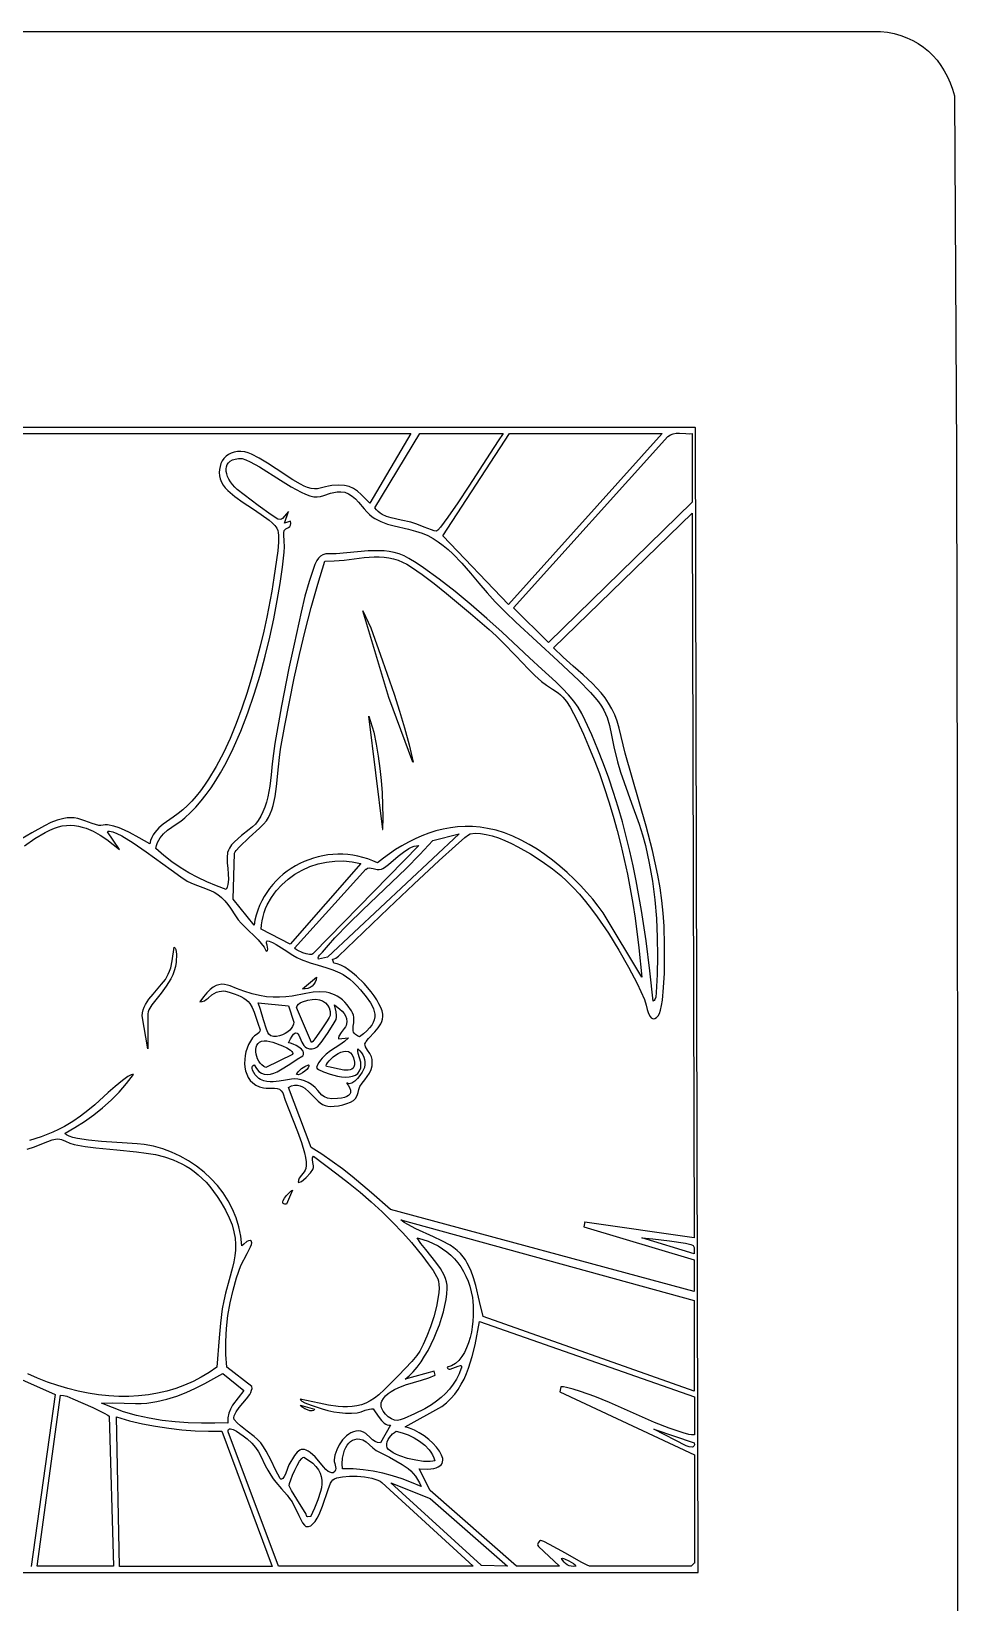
# Model space of a CAD drawing. Header units: millimetres. Extents: x 175 to 239, y 0 to 181.
# Drawn here: x 211.61 to 239.01, y 42.51 to 88.99 of the extents above; entities that cross this region are included whole.
import ezdxf

# ---------------------------------------------------------------- set-up
doc = ezdxf.new("R2010")
doc.units = ezdxf.units.MM
doc.layers.get('0').update_dxf_attribs({"linetype": 'CONTINUOUS'})

msp = doc.modelspace()

# ---------------------------------------------------------------- linework, layer by layer
at = {"color": 1}
msp.add_lwpolyline([(177.898402, 88.992), (236.724402, 88.992), (236.934754, 88.967298), (237.135972, 88.927979), (237.32792, 88.87447), (237.510464, 88.807203), (237.683469, 88.726606), (237.8468, 88.633107), (238.000323, 88.527137), (238.143902, 88.409125), (238.277403, 88.279499), (238.400691, 88.138689), (238.513631, 87.987125), (238.616089, 87.825234), (238.70793, 87.653448), (238.789019, 87.472193), (238.859221, 87.281901), (238.918402, 87.083), (238.971962, 76.490951), (238.999824, 65.897297), (239.00863, 55.3024), (239.005027, 44.706625), (238.987167, 23.513891)], dxfattribs=at)
at = {"color": 5}
for points in [[(183.091243, 43.404884), (231.340243, 43.404884), (231.252243, 77.267884), (231.249243, 77.274884), (231.249243, 77.274884), (191.374243, 77.274884)], [(204.953243, 77.097884), (222.838243, 77.097884), (221.621243, 75.037884), (221.368587, 75.297196), (221.255161, 75.396056), (221.139743, 75.473634), (221.014388, 75.529368), (220.871149, 75.562696), (220.702083, 75.573056), (220.499243, 75.559884), (220.398245, 75.543491), (220.310759, 75.521181), (220.155368, 75.476009), (220.076987, 75.461749), (219.991165, 75.458774), (219.892663, 75.471386), (219.776243, 75.503884), (219.679507, 75.543031), (219.575259, 75.59436), (219.348493, 75.726134), (218.851743, 76.054134), (218.598821, 76.220642), (218.354243, 76.369009), (218.12654, 76.484376), (218.021683, 76.525041), (217.924243, 76.551884), (217.811445, 76.567518), (217.706229, 76.566571), (217.609056, 76.55039), (217.520384, 76.520321), (217.44067, 76.477714), (217.370374, 76.423915), (217.309954, 76.360272), (217.259868, 76.288134), (217.220575, 76.208847), (217.192534, 76.123759), (217.176203, 76.034218), (217.17204, 75.941571), (217.180504, 75.847167), (217.202054, 75.752352), (217.237147, 75.658476), (217.286243, 75.566884), (217.345086, 75.489125), (217.424265, 75.408079), (217.63104, 75.238259), (217.881386, 75.061688), (218.150118, 74.882634), (218.412054, 74.70536), (218.642009, 74.534134), (218.737124, 74.452121), (218.8148, 74.37322), (218.871889, 74.297963), (218.905243, 74.226884), (218.917844, 74.164691), (218.924202, 74.084374), (218.92079, 73.879181), (218.900198, 73.630933), (218.867618, 73.359259), (218.787259, 72.824149), (218.721243, 72.430884), (218.575919, 71.669104), (218.485059, 71.249482), (218.381774, 70.810962), (218.265845, 70.358736), (218.137052, 69.897999), (217.995174, 69.433942), (217.839993, 68.971759), (217.671289, 68.516642), (217.488841, 68.073784), (217.29243, 67.648379), (217.081837, 67.245618), (216.856841, 66.870695), (216.738874, 66.695296), (216.617224, 66.528804), (216.491863, 66.371867), (216.362764, 66.225135), (216.2299, 66.089258), (216.093243, 65.964884), (215.952532, 65.855097), (215.804556, 65.752212), (215.511743, 65.544509), (215.379376, 65.42837), (215.264681, 65.296493), (215.215908, 65.222884), (215.173892, 65.143218), (215.13941, 65.056787), (215.113243, 64.962884), (214.801134, 65.132946), (214.513868, 65.293634), (214.368097, 65.36554), (214.21479, 65.429196), (214.049366, 65.482634), (213.867243, 65.523884), (213.800837, 65.526274), (213.734993, 65.516009), (213.671774, 65.505181), (213.613243, 65.505884), (213.40779, 65.565243), (213.198118, 65.640259), (212.984509, 65.704587), (212.876315, 65.724511), (212.767243, 65.731884), (212.670367, 65.727112), (212.573345, 65.713395), (212.379493, 65.662727), (212.186954, 65.587075), (211.996993, 65.493634), (211.629868, 65.282165), (211.288243, 65.085884)], [(211.407368, 64.901759), (211.717155, 65.113304), (212.018259, 65.292774), (212.160306, 65.365512), (212.293886, 65.424268), (212.416898, 65.467055), (212.527243, 65.491884), (212.651395, 65.505269), (212.772657, 65.507657), (212.891119, 65.499767), (213.006868, 65.482321), (213.119992, 65.456039), (213.230579, 65.421642), (213.444493, 65.331384), (213.649313, 65.217313), (213.845743, 65.085196), (214.034485, 64.940798), (214.216243, 64.789884), (213.860243, 65.318884), (213.887794, 65.331668), (213.923771, 65.335314), (214.018825, 65.317345), (214.141049, 65.269269), (214.286087, 65.195384), (214.627177, 64.98736), (215.007243, 64.727634), (215.744899, 64.190509), (216.032786, 63.981829), (216.220243, 63.858884), (216.331321, 63.803882), (216.446056, 63.756181), (216.680493, 63.671009), (216.911556, 63.580024), (217.022071, 63.525058), (217.127243, 63.459884), (217.23896, 63.369589), (217.335853, 63.269837), (217.421659, 63.163077), (217.500118, 63.051759), (217.649946, 62.825243), (217.728792, 62.714944), (217.815243, 62.609884), (218.011931, 62.412259), (218.221743, 62.218384), (218.322079, 62.118634), (218.414306, 62.014759), (218.494626, 61.905071), (218.559243, 61.787884), (218.58461, 61.793514), (218.600882, 61.805929), (218.611665, 61.846743), (218.584868, 61.961759), (218.56939, 62.018499), (218.567259, 62.063087), (218.574652, 62.078095), (218.589526, 62.086792), (218.647243, 62.080884), (218.745921, 62.041643), (218.85504, 61.983149), (219.094618, 61.830759), (219.346009, 61.668431), (219.469894, 61.597515), (219.589243, 61.540884), (219.855634, 61.442282), (220.097556, 61.367446), (220.320634, 61.302454), (220.530493, 61.233384), (220.732759, 61.146313), (220.832802, 61.091678), (220.933056, 61.027321), (221.034224, 60.951504), (221.137009, 60.862485), (221.242114, 60.758525), (221.350243, 60.637884), (221.512444, 60.438061), (221.640603, 60.254306), (221.689832, 60.167145), (221.72805, 60.082433), (221.754423, 59.999645), (221.768118, 59.918259), (221.768302, 59.837752), (221.75414, 59.757601), (221.724799, 59.677282), (221.679446, 59.596274), (221.617248, 59.514053), (221.53737, 59.430097), (221.43898, 59.343881), (221.321243, 59.254884), (221.254707, 59.283448), (221.204497, 59.315071), (221.16859, 59.349647), (221.144962, 59.387071), (221.131587, 59.427237), (221.126442, 59.47004), (221.132743, 59.563134), (221.147669, 59.665509), (221.155024, 59.776321), (221.150802, 59.834628), (221.138614, 59.894727), (221.116436, 59.956515), (221.082243, 60.019884), (220.951149, 60.198528), (220.882433, 60.274217), (220.811431, 60.341102), (220.738015, 60.399398), (220.662056, 60.449317), (220.583425, 60.491075), (220.501993, 60.524884), (220.417632, 60.550958), (220.330212, 60.569513), (220.145681, 60.584915), (219.947368, 60.572802), (219.734243, 60.534884), (219.326821, 60.455634), (219.137554, 60.431665), (218.951368, 60.419884), (218.763354, 60.421602), (218.568603, 60.438134), (218.362202, 60.47079), (218.139243, 60.520884), (217.893913, 60.59844), (217.683165, 60.683462), (217.497237, 60.756976), (217.410531, 60.783488), (217.326368, 60.800009), (217.24353, 60.804166), (217.160796, 60.793589), (217.076946, 60.765905), (216.990759, 60.718743), (216.901015, 60.649732), (216.806495, 60.556499), (216.705978, 60.436674), (216.598243, 60.287884), (216.667614, 60.292243), (216.729649, 60.314884), (216.786856, 60.351024), (216.841743, 60.395884), (216.954587, 60.492634), (217.01756, 60.534962), (217.088243, 60.566884), (217.171165, 60.591198), (217.240493, 60.604274), (217.300446, 60.607436), (217.355243, 60.602009), (217.466243, 60.570681), (217.607243, 60.520884), (217.71746, 60.481392), (217.812476, 60.43928), (217.893778, 60.394341), (217.962853, 60.346368), (218.021187, 60.295155), (218.070269, 60.240495), (218.146618, 60.120009), (218.203796, 59.983257), (218.253696, 59.828587), (218.308214, 59.654347), (218.379243, 59.458884), (218.371413, 59.417196), (218.35204, 59.383009), (218.289868, 59.328884), (218.215134, 59.280009), (218.150243, 59.219884), (218.090471, 59.126797), (218.038673, 59.02602), (217.995441, 58.919214), (217.961368, 58.80804), (217.937045, 58.694159), (217.923063, 58.579231), (217.920016, 58.464919), (217.928493, 58.352884), (217.949088, 58.244786), (217.982392, 58.142286), (218.028996, 58.047046), (218.089493, 57.960727), (218.164475, 57.884991), (218.254532, 57.821497), (218.360258, 57.771908), (218.482243, 57.737884), (218.562423, 57.728407), (218.645181, 57.727696), (218.807743, 57.729884), (218.882204, 57.721438), (218.948556, 57.699071), (219.004126, 57.65711), (219.046243, 57.589884), (219.11989, 57.373628), (219.227228, 57.098462), (219.482368, 56.453009), (219.599866, 56.123526), (219.690446, 55.816743), (219.720907, 55.678239), (219.738956, 55.553061), (219.742699, 55.443759), (219.730243, 55.352884), (219.710362, 55.302065), (219.679759, 55.254399), (219.603118, 55.162759), (219.53379, 55.066431), (219.512327, 55.012905), (219.505243, 54.953884), (219.521334, 54.945735), (219.5428, 54.946815), (219.598509, 54.972337), (219.665679, 55.021788), (219.737618, 55.086509), (219.86904, 55.227118), (219.939243, 55.324884), (219.954733, 55.380985), (219.95704, 55.433571), (219.940618, 55.531384), (219.927009, 55.624696), (219.932831, 55.671657), (219.953243, 55.719884), (220.652696, 55.197931), (220.996944, 54.928604), (221.335368, 54.652259), (221.666339, 54.367804), (221.988228, 54.074149), (222.299405, 53.770206), (222.598243, 53.454884), (222.854212, 53.162696), (223.190993, 52.752384), (223.354239, 52.53797), (223.495149, 52.336071), (223.599544, 52.160704), (223.633617, 52.08735), (223.653243, 52.025884), (223.667358, 51.925654), (223.670585, 51.812606), (223.663871, 51.688643), (223.648165, 51.555665), (223.593565, 51.27027), (223.514368, 50.971634), (223.418155, 50.674966), (223.312509, 50.395477), (223.205011, 50.14838), (223.103243, 49.948884), (223.015729, 49.823743), (222.870571, 49.650321), (222.477118, 49.227634), (222.062478, 48.818821), (221.890835, 48.662743), (221.766243, 48.561884), (221.637979, 48.480919), (221.507237, 48.417085), (221.374284, 48.368975), (221.239384, 48.335181), (221.102802, 48.314295), (220.964804, 48.304909), (220.825654, 48.305616), (220.685618, 48.315009), (220.403948, 48.354218), (220.121915, 48.411274), (219.565243, 48.533884), (219.583431, 48.500481), (219.614743, 48.471227), (219.703243, 48.423384), (219.889243, 48.357884), (220.217649, 48.245727), (220.38681, 48.199505), (220.558243, 48.161884), (220.731177, 48.134388), (220.904837, 48.11854), (221.07845, 48.115864), (221.251243, 48.127884), (221.366493, 48.157696), (221.489993, 48.203634), (221.612368, 48.240946), (221.670204, 48.248634), (221.724243, 48.244884), (221.783134, 48.161071), (221.897618, 47.986884), (221.971167, 47.897188), (222.053165, 47.822446), (222.096765, 47.794594), (222.141796, 47.775173), (222.188031, 47.765748), (222.235243, 47.767884), (221.939243, 47.238884), (221.854153, 47.249157), (221.777337, 47.282821), (221.706474, 47.332892), (221.639243, 47.392384), (221.506399, 47.511696), (221.436146, 47.557548), (221.360243, 47.584884), (221.284168, 47.592148), (221.209608, 47.585526), (221.137003, 47.566275), (221.06679, 47.535649), (220.999407, 47.494904), (220.935292, 47.445296), (220.818618, 47.324509), (220.720272, 47.183331), (220.643759, 47.031806), (220.592581, 46.879976), (220.570243, 46.737884), (220.573388, 46.684393), (220.584712, 46.632087), (220.611743, 46.532009), (220.617372, 46.484729), (220.611024, 46.439618), (220.587661, 46.396921), (220.542243, 46.356884), (220.504573, 46.352802), (220.467005, 46.358218), (220.392587, 46.393243), (220.31981, 46.45337), (220.249493, 46.530009), (220.119524, 46.698462), (220.009243, 46.829884), (219.863271, 46.953823), (219.799892, 46.995459), (219.742024, 47.024337), (219.688997, 47.041057), (219.640138, 47.046218), (219.594777, 47.040419), (219.552243, 47.024259), (219.511866, 46.998337), (219.472974, 46.963253), (219.396962, 46.867993), (219.233243, 46.593884), (219.189868, 46.480274), (219.129993, 46.317259), (219.094454, 46.24362), (219.055493, 46.189306), (219.034803, 46.172695), (219.013345, 46.164874), (218.991148, 46.167164), (218.968243, 46.180884), (218.833884, 46.444024), (218.702618, 46.721509), (218.561415, 46.992431), (218.483015, 47.118897), (218.397243, 47.235884), (218.305794, 47.337278), (218.207712, 47.427165), (218.000743, 47.587134), (217.794524, 47.745227), (217.69738, 47.83277), (217.607243, 47.930884), (217.602835, 47.982846), (217.613321, 48.037956), (217.636581, 48.095799), (217.670493, 48.155962), (217.76179, 48.281585), (217.870243, 48.411509), (217.978884, 48.542417), (218.070743, 48.670993), (218.105077, 48.73337), (218.128853, 48.793921), (218.139948, 48.85223), (218.136243, 48.907884), (217.391243, 49.478884), (217.363224, 49.855243), (217.360212, 50.236384), (217.381153, 50.619774), (217.424993, 51.002884), (217.490677, 51.383181), (217.577149, 51.758134), (217.683356, 52.125212), (217.808243, 52.481884), (217.994243, 52.841384), (218.093712, 53.038196), (218.123653, 53.112157), (218.132243, 53.158884), (218.113372, 53.212934), (218.098471, 53.225659), (218.080649, 53.230352), (218.038411, 53.220161), (217.990993, 53.191384), (217.897962, 53.114165), (217.836243, 53.070884), (217.809149, 53.35437), (217.754065, 53.629993), (217.672606, 53.896686), (217.566384, 54.153384), (217.437011, 54.399018), (217.286101, 54.632524), (217.115265, 54.852835), (216.926118, 55.058884), (216.720272, 55.249604), (216.499339, 55.423931), (216.264932, 55.580796), (216.018665, 55.719134), (215.76215, 55.837878), (215.496999, 55.935962), (215.224826, 56.012319), (214.947243, 56.065884), (214.745431, 56.085356), (214.443118, 56.104102), (213.686243, 56.153384), (213.306306, 56.190903), (212.975118, 56.241665), (212.839466, 56.273103), (212.729993, 56.309161), (212.651364, 56.350276), (212.625074, 56.372866), (212.608243, 56.396884), (212.897331, 56.56528), (213.180946, 56.747306), (213.456616, 56.943089), (213.721868, 57.152759), (213.974229, 57.376444), (214.211228, 57.614274), (214.43039, 57.866378), (214.629243, 58.132884), (214.603427, 58.139102), (214.565399, 58.129009), (214.468743, 58.076384), (214.305243, 57.956884), (214.09095, 57.779046), (213.886524, 57.599368), (213.487493, 57.242509), (213.282997, 57.069335), (213.068587, 56.902337), (212.839317, 56.743518), (212.590243, 56.594884), (212.420062, 56.506065), (212.249265, 56.426774), (211.90579, 56.292509), (211.559761, 56.183556)], [(211.489243, 55.927884), (211.702603, 56.001446), (211.969868, 56.106884), (212.224571, 56.199571), (212.32644, 56.227188), (212.400243, 56.234884), (212.451499, 56.226884), (212.507103, 56.209884), (212.627368, 56.159384), (212.753071, 56.104384), (212.876243, 56.065884), (213.202114, 56.00646), (213.520837, 55.962683), (214.136743, 55.903274), (214.723774, 55.850077), (215.006403, 55.814063), (215.281743, 55.765509), (215.549771, 55.699716), (215.810462, 55.611987), (216.063794, 55.497625), (216.187693, 55.428988), (216.309743, 55.351931), (216.429942, 55.265866), (216.548286, 55.170207), (216.664773, 55.064366), (216.779399, 54.947757), (216.892163, 54.819791), (217.00306, 54.679882), (217.112087, 54.527442), (217.219243, 54.361884), (217.358077, 54.11981), (217.466896, 53.894872), (217.54824, 53.684682), (217.604649, 53.486852), (217.638665, 53.298996), (217.652825, 53.118724), (217.649671, 52.943649), (217.631743, 52.771384), (217.601581, 52.59954), (217.561724, 52.425731), (217.463087, 52.062665), (217.356153, 51.663083), (217.305925, 51.443629), (217.261243, 51.207884), (217.203774, 50.777274), (217.165993, 50.344509), (217.102243, 49.478884), (216.875937, 49.323313), (216.63954, 49.182321), (216.394214, 49.056235), (216.141118, 48.945384), (215.881413, 48.850095), (215.616259, 48.770696), (215.346815, 48.707517), (215.074243, 48.660884), (214.786584, 48.628946), (214.494358, 48.613498), (214.198414, 48.614148), (213.899601, 48.630503), (213.598764, 48.662172), (213.296754, 48.708764), (212.994418, 48.769887), (212.692603, 48.845149), (212.392157, 48.934159), (212.093929, 49.036525), (211.798767, 49.151854), (211.507519, 49.279757)], [(211.052243, 49.235884), (212.315243, 48.674884), (211.609243, 43.583884)]]:
    msp.add_lwpolyline(points, dxfattribs=at)
for points in [[(223.106243, 77.097884), (225.572243, 77.097884), (225.42239, 76.884054), (225.181353, 76.515618), (224.551868, 75.540259), (224.226491, 75.045999), (223.936071, 74.622462), (223.712144, 74.325979), (223.634969, 74.242987), (223.606804, 74.220884), (223.586243, 74.212884), (223.528181, 74.221069), (223.445743, 74.245556), (223.236243, 74.325009), (223.014743, 74.414399), (222.838243, 74.476884), (222.549259, 74.53829), (222.254368, 74.598384), (222.114815, 74.642177), (221.985915, 74.702727), (221.926723, 74.741067), (221.87171, 74.785731), (221.821382, 74.837433), (221.776243, 74.896884), (223.106243, 77.097884)], [(230.268243, 77.097884), (225.721243, 72.035884), (223.787243, 74.071884), (225.752243, 77.101884), (230.268243, 77.101884), (230.268243, 77.097884)], [(231.157243, 77.097884), (231.157243, 75.065884), (226.909243, 70.917884), (225.872243, 71.936884), (230.441243, 77.013884), (230.517003, 77.062856), (230.600509, 77.091415), (230.689851, 77.10427), (230.783118, 77.106134), (230.97379, 77.095727), (231.067374, 77.09288), (231.157243, 77.097884)], [(216.153243, 65.731884), (216.318402, 65.883552), (216.478465, 66.049099), (216.633469, 66.227743), (216.783452, 66.418702), (216.928451, 66.621194), (217.068503, 66.834439), (217.203645, 67.057653), (217.333915, 67.290056), (217.459349, 67.530865), (217.579985, 67.779299), (217.807011, 68.295917), (218.015289, 68.833654), (218.205118, 69.386259), (218.376795, 69.947476), (218.530616, 70.511054), (218.66688, 71.070737), (218.785884, 71.620274), (218.887925, 72.153411), (218.9733, 72.663893), (219.042307, 73.145469), (219.095243, 73.591884), (219.099181, 73.749462), (219.089243, 73.922509), (219.082306, 74.088993), (219.085235, 74.16289), (219.095243, 74.226884), (219.111181, 74.251825), (219.141368, 74.273227), (219.219743, 74.317884), (219.255556, 74.347372), (219.280868, 74.38579), (219.289493, 74.436255), (219.275243, 74.501884), (219.099243, 74.441884), (219.215243, 74.794884), (219.039243, 74.586884), (219.006993, 74.565024), (218.973243, 74.556009), (218.901243, 74.564884), (218.701665, 74.696602), (218.321618, 74.972884), (217.702243, 75.443884), (217.627067, 75.514892), (217.560536, 75.589517), (217.50321, 75.66659), (217.455649, 75.744946), (217.418413, 75.82342), (217.39206, 75.900845), (217.37715, 75.976055), (217.374243, 76.047884), (217.383899, 76.115166), (217.406677, 76.176735), (217.443136, 76.231426), (217.493837, 76.278071), (217.559338, 76.315506), (217.6402, 76.342563), (217.736982, 76.358078), (217.850243, 76.360884), (217.959262, 76.320967), (218.08138, 76.263831), (218.357024, 76.109087), (218.978743, 75.716009), (219.293271, 75.522417), (219.589212, 75.360618), (219.725284, 75.298632), (219.850794, 75.252983), (219.963771, 75.226468), (220.062243, 75.221884), (220.163796, 75.237122), (220.26304, 75.26354), (220.459618, 75.328634), (220.55946, 75.356669), (220.662009, 75.374602), (220.768519, 75.377114), (220.880243, 75.358884), (220.997423, 75.313954), (221.103493, 75.246759), (221.200376, 75.163063), (221.289993, 75.068634), (221.455118, 74.870634), (221.53447, 74.778595), (221.614243, 74.698884), (221.691813, 74.636171), (221.774536, 74.580997), (221.953274, 74.49004), (222.146122, 74.419567), (222.348743, 74.363134), (222.765962, 74.266602), (222.971888, 74.213614), (223.170243, 74.148884), (223.335018, 74.077723), (223.493657, 73.992331), (223.646637, 73.894157), (223.794431, 73.784649), (223.937514, 73.665257), (224.07636, 73.537429), (224.343243, 73.262259), (224.598876, 72.970729), (224.847056, 72.674431), (225.091579, 72.384952), (225.336243, 72.113884), (225.63404, 71.811405), (225.938868, 71.516743), (226.561743, 70.942009), (227.189118, 70.371962), (227.805243, 69.788884), (228.146552, 69.438593), (228.276921, 69.291161), (228.384337, 69.157618), (228.471725, 69.034522), (228.542013, 68.918433), (228.598126, 68.805908), (228.642993, 68.693509), (228.710692, 68.455319), (228.768524, 68.176337), (228.839903, 67.829034), (228.948243, 67.385884), (229.039358, 67.079378), (229.142603, 66.773024), (229.368368, 66.158759), (229.591321, 65.539056), (229.69105, 65.225905), (229.777243, 64.909884), (229.891437, 64.389397), (229.982603, 63.852681), (230.05162, 63.304597), (230.099368, 62.750009), (230.126726, 62.19378), (230.134571, 61.640774), (230.123784, 61.095854), (230.095243, 60.563884), (230.083743, 60.419884), (230.058399, 60.357446), (230.035333, 60.32911), (230.003243, 60.302884), (229.908741, 61.200569), (229.797165, 62.094493), (229.664284, 62.983706), (229.505868, 63.867259), (229.415762, 64.306616), (229.317687, 64.744202), (229.211112, 65.179899), (229.095509, 65.613587), (228.970349, 66.045148), (228.835104, 66.474464), (228.689245, 66.901415), (228.532243, 67.325884), (228.371071, 67.745399), (228.193118, 68.181509), (227.997728, 68.608806), (227.893288, 68.81121), (227.784243, 69.001884), (227.661099, 69.178936), (227.503899, 69.366056), (227.321622, 69.559058), (227.123243, 69.753759), (226.714087, 70.131524), (226.348243, 70.465884), (225.539228, 71.216337), (225.089667, 71.620538), (224.622868, 72.026509), (224.148429, 72.421089), (223.675946, 72.791118), (223.215019, 73.123436), (222.991887, 73.271341), (222.775243, 73.404884), (222.636239, 73.477601), (222.493271, 73.534091), (222.346781, 73.575985), (222.197212, 73.604915), (222.045006, 73.622513), (221.890606, 73.630411), (221.576993, 73.623634), (220.942899, 73.565477), (220.629497, 73.540208), (220.323243, 73.534884), (220.237259, 73.510571), (220.167118, 73.469384), (220.10879, 73.411696), (220.058243, 73.337884), (220.001825, 73.223057), (219.94388, 73.078472), (219.825274, 72.715899), (219.706153, 72.281913), (219.590243, 71.808259), (219.382962, 70.868931), (219.233243, 70.151884), (219.009743, 69.038509), (218.810243, 67.922884), (218.770325, 67.635272), (218.738024, 67.322806), (218.705021, 66.996534), (218.662993, 66.667509), (218.603622, 66.34678), (218.564833, 66.192981), (218.518587, 66.045399), (218.463845, 65.905418), (218.399567, 65.774417), (218.324713, 65.653778), (218.238243, 65.544884), (218.156022, 65.464667), (218.056353, 65.380524), (217.831618, 65.203509), (217.617946, 65.019931), (217.532104, 64.927585), (217.469243, 64.835884), (217.43937, 64.769226), (217.418978, 64.699276), (217.401243, 64.551149), (217.405259, 64.394796), (217.420243, 64.233509), (217.435415, 64.070581), (217.439993, 63.909306), (217.423196, 63.752976), (217.403413, 63.677694), (217.374243, 63.604884), (217.086198, 63.715542), (216.806884, 63.834837), (216.53603, 63.964374), (216.273368, 64.105759), (216.018628, 64.260597), (215.77154, 64.430493), (215.531835, 64.617054), (215.299243, 64.821884), (215.317712, 64.91272), (215.344478, 64.995263), (215.378767, 65.070311), (215.419806, 65.138665), (215.51904, 65.258489), (215.635993, 65.361134), (215.898306, 65.540477), (216.03129, 65.629974), (216.157243, 65.727884), (216.153243, 65.731884)], [(227.982243, 53.775884), (227.950243, 53.627884), (231.220243, 52.657884), (231.220243, 51.715884), (222.232243, 54.142884), (221.671665, 54.633587), (221.103118, 55.114259), (220.811726, 55.345237), (220.513384, 55.566993), (220.20644, 55.777288), (219.889243, 55.973884), (219.215243, 57.751884), (219.310317, 57.798033), (219.398806, 57.820563), (219.481481, 57.822223), (219.559118, 57.805759), (219.632489, 57.77392), (219.702368, 57.729454), (219.834743, 57.613634), (220.091618, 57.351384), (220.158708, 57.295475), (220.228493, 57.248923), (220.301747, 57.214476), (220.379243, 57.194884), (220.465964, 57.190046), (220.574259, 57.196681), (220.695702, 57.213886), (220.821868, 57.240759), (220.944331, 57.276397), (221.054665, 57.319899), (221.144444, 57.370362), (221.205243, 57.426884), (221.250759, 57.514056), (221.276118, 57.606009), (221.29679, 57.695899), (221.328243, 57.776884), (221.397573, 57.883229), (221.471696, 57.982837), (221.609618, 58.177259), (221.661065, 58.279784), (221.692603, 58.390993), (221.698054, 58.514741), (221.689067, 58.582522), (221.671243, 58.654884), (221.623821, 58.753149), (221.555868, 58.859009), (221.497853, 58.959056), (221.482093, 59.00271), (221.480243, 59.039884), (221.4925, 59.075487), (221.515067, 59.113677), (221.584649, 59.197852), (221.776243, 59.397634), (221.872333, 59.51338), (221.951337, 59.63979), (221.980381, 59.707016), (222.000294, 59.776934), (222.009455, 59.849554), (222.006243, 59.924884), (221.985807, 60.01613), (221.948128, 60.117809), (221.894901, 60.227768), (221.827821, 60.343852), (221.748583, 60.46391), (221.658882, 60.585786), (221.454868, 60.826384), (221.229339, 61.048419), (221.112743, 61.147092), (220.995853, 61.234665), (220.880363, 61.308984), (220.767968, 61.367895), (220.660363, 61.409247), (220.559243, 61.430884), (220.521243, 61.547884), (220.571446, 61.557649), (220.617618, 61.575759), (220.701243, 61.632884), (222.180618, 63.053009), (222.922134, 63.763212), (223.671243, 64.464884), (224.154618, 64.903134), (224.437228, 65.146352), (224.538929, 65.225833), (224.595243, 65.258884), (224.740718, 65.27415), (224.899306, 65.267013), (225.068815, 65.239631), (225.247056, 65.194165), (225.431835, 65.132773), (225.620962, 65.057614), (225.812245, 64.970848), (226.003493, 64.874634), (226.377118, 64.662497), (226.724306, 64.438477), (227.027524, 64.219849), (227.269243, 64.023884), (227.45522, 63.853063), (227.639653, 63.666815), (227.821983, 63.466778), (228.001649, 63.254587), (228.178093, 63.031878), (228.350755, 62.800288), (228.682493, 62.317009), (228.992388, 61.817839), (229.275962, 61.315868), (229.528739, 60.824186), (229.746243, 60.355884), (229.793774, 60.182337), (229.826224, 60.062663), (229.866993, 59.945509), (229.917981, 59.849214), (229.947901, 59.81462), (229.981087, 59.792118), (230.017777, 59.784001), (230.058208, 59.792561), (230.102618, 59.820091), (230.151243, 59.868884), (230.191409, 59.939031), (230.225915, 60.043296), (230.255147, 60.177101), (230.279493, 60.335868), (230.315071, 60.709979), (230.335743, 61.129009), (230.344603, 61.556335), (230.344743, 61.955337), (230.331243, 62.521884), (230.304385, 62.905463), (230.263048, 63.284077), (230.208715, 63.658294), (230.142868, 64.028681), (230.06699, 64.395803), (229.982563, 64.760229), (229.793993, 65.483259), (229.379493, 66.921899), (229.177282, 67.646581), (228.994243, 68.380884), (228.938323, 68.584547), (228.86779, 68.774239), (228.783921, 68.951386), (228.687993, 69.117415), (228.581284, 69.273752), (228.465071, 69.421825), (228.340632, 69.56306), (228.209243, 69.698884), (227.930728, 69.960005), (227.639743, 70.216602), (227.346509, 70.480091), (227.061243, 70.761884), (231.160243, 74.737884), (231.220243, 53.299884), (227.982243, 53.772884), (227.982243, 53.775884)], [(218.203243, 62.549884), (217.582243, 63.318884), (217.624243, 64.687884), (217.641281, 64.723361), (217.672425, 64.767188), (217.769696, 64.875509), (218.052868, 65.144134), (218.356478, 65.423634), (218.479296, 65.545548), (218.563243, 65.643884), (218.62376, 65.739431), (218.676411, 65.846608), (218.721908, 65.963966), (218.760962, 66.090056), (218.822591, 66.362636), (218.866993, 66.652759), (218.926899, 67.239274), (218.953794, 67.512487), (218.986243, 67.756884), (219.110321, 68.46047), (219.244431, 69.163071), (219.389134, 69.864079), (219.544993, 70.562884), (219.712571, 71.258876), (219.892431, 71.951446), (220.085134, 72.639985), (220.291243, 73.323884), (220.572599, 73.327806), (220.863587, 73.355071), (221.458993, 73.428634), (221.755677, 73.449431), (221.902072, 73.450255), (222.046524, 73.442571), (222.188551, 73.424786), (222.327669, 73.395306), (222.463394, 73.352536), (222.595243, 73.294884), (222.717839, 73.227962), (222.856429, 73.142386), (223.172165, 72.924649), (223.523597, 72.660436), (223.891868, 72.368509), (224.603509, 71.776556), (225.156243, 71.298884), (225.363144, 71.111069), (225.561571, 70.917431), (225.941868, 70.522009), (226.314853, 70.131274), (226.50414, 69.943495), (226.698243, 69.763884), (226.849915, 69.650071), (227.023618, 69.538134), (227.193384, 69.423571), (227.268675, 69.363899), (227.333243, 69.301884), (227.438132, 69.170503), (227.544978, 69.004962), (227.651425, 68.815163), (227.755118, 68.611009), (227.944821, 68.199243), (228.095243, 67.848884), (228.259664, 67.445644), (228.414423, 67.036888), (228.559701, 66.623122), (228.695681, 66.204852), (228.822543, 65.782587), (228.94047, 65.356833), (229.049643, 64.928096), (229.150243, 64.496884), (229.242453, 64.063703), (229.326454, 63.629059), (229.402428, 63.193461), (229.470556, 62.757415), (229.584001, 61.886005), (229.668243, 61.018884), (228.529243, 62.919884), (228.37873, 63.120192), (228.216091, 63.321835), (228.042114, 63.523264), (227.857587, 63.722931), (227.663298, 63.919287), (227.460036, 64.110784), (227.248588, 64.295874), (227.029743, 64.473009), (226.804289, 64.640639), (226.573013, 64.797218), (226.336704, 64.941195), (226.096149, 65.071024), (225.852138, 65.185156), (225.605458, 65.282042), (225.356897, 65.360134), (225.107243, 65.417884), (224.883998, 65.451933), (224.661858, 65.46978), (224.441157, 65.472097), (224.222228, 65.459556), (224.005401, 65.432829), (223.791011, 65.392589), (223.579389, 65.339508), (223.370868, 65.274259), (223.165781, 65.197513), (222.96446, 65.109944), (222.767238, 65.012224), (222.574446, 64.905024), (222.386419, 64.789018), (222.203487, 64.664878), (222.025985, 64.533276), (221.854243, 64.394884), (221.710982, 64.4595), (221.565883, 64.514525), (221.419317, 64.560129), (221.271655, 64.596481), (221.12327, 64.623754), (220.974531, 64.642116), (220.825809, 64.651738), (220.677478, 64.65279), (220.529906, 64.645443), (220.383466, 64.629867), (220.238528, 64.606232), (220.095464, 64.574708), (219.954645, 64.535466), (219.816442, 64.488676), (219.681226, 64.434509), (219.549368, 64.373134), (219.42124, 64.304722), (219.297213, 64.229443), (219.177657, 64.147467), (219.062944, 64.058966), (218.953446, 63.964108), (218.849532, 63.863065), (218.751576, 63.756006), (218.659946, 63.643102), (218.575016, 63.524524), (218.497155, 63.400441), (218.426735, 63.271024), (218.364128, 63.136442), (218.309704, 62.996867), (218.263834, 62.852469), (218.22689, 62.703418), (218.199243, 62.549884), (218.203243, 62.549884)], [(222.898243, 67.378884), (222.186243, 69.290884), (221.417243, 71.852884), (221.657243, 71.351884), (221.999853, 70.368665), (222.341618, 69.383384), (222.50278, 68.887567), (222.652446, 68.388352), (222.786854, 67.884778), (222.902243, 67.375884), (222.898243, 67.378884)], [(222.006243, 65.378884), (221.590243, 68.733884), (221.738243, 68.264884), (221.809306, 67.909056), (221.869493, 67.551259), (221.918806, 67.191774), (221.957243, 66.830884), (221.984806, 66.468868), (222.001493, 66.106009), (222.007306, 65.742587), (222.002243, 65.378884), (222.006243, 65.378884)], [(220.224243, 61.755884), (220.40382, 61.966034), (220.592251, 62.174745), (220.990868, 62.588649), (221.410485, 62.999202), (221.841493, 63.408009), (222.699243, 64.226806), (223.106767, 64.640007), (223.487243, 65.057884), (224.264243, 65.258884), (220.376243, 61.603884), (220.104243, 61.547884), (220.100212, 61.585362), (220.104993, 61.616899), (220.134243, 61.667259), (220.224243, 61.752884), (220.224243, 61.755884)], [(221.501243, 64.203884), (221.553669, 64.235597), (221.607524, 64.246837), (221.662927, 64.243382), (221.719993, 64.231009), (221.839587, 64.202618), (221.902349, 64.198155), (221.967243, 64.207884), (222.010702, 64.225929), (222.061083, 64.256292), (222.179649, 64.346337), (222.467243, 64.590259), (222.624411, 64.713597), (222.782587, 64.817493), (222.8602, 64.857379), (222.935841, 64.886679), (223.008769, 64.903483), (223.078243, 64.905884), (219.960243, 61.723884), (219.93989, 61.702585), (219.911562, 61.689481), (219.836103, 61.684352), (219.74412, 61.701489), (219.645868, 61.733884), (219.471571, 61.816415), (219.416034, 61.852536), (219.395243, 61.875884), (221.501243, 64.207884), (221.501243, 64.203884)], [(221.353243, 64.376884), (219.272243, 61.988884), (218.407243, 62.432884), (218.418498, 62.561161), (218.437998, 62.686582), (218.46544, 62.808996), (218.500519, 62.928253), (218.542931, 63.044203), (218.592374, 63.156696), (218.711134, 63.370712), (218.854368, 63.569101), (219.019647, 63.750663), (219.204541, 63.914199), (219.406618, 64.058509), (219.623449, 64.182393), (219.852604, 64.284651), (220.091653, 64.364085), (220.338165, 64.419493), (220.58971, 64.449677), (220.843858, 64.453436), (221.098179, 64.429572), (221.350243, 64.376884), (221.353243, 64.376884)], [(215.056243, 58.898884), (214.890243, 59.871884), (214.899177, 59.960942), (214.919808, 60.046835), (214.950754, 60.129889), (214.990634, 60.210431), (215.091671, 60.365284), (215.211868, 60.514009), (215.46554, 60.803524), (215.576913, 60.949542), (215.663243, 61.099884), (215.702374, 61.196241), (215.733665, 61.294556), (215.778118, 61.495509), (215.832243, 61.903884), (215.864394, 61.877218), (215.885634, 61.830431), (215.897897, 61.769464), (215.903118, 61.700259), (215.892243, 61.459884), (215.873626, 61.331366), (215.840243, 61.20654), (215.794298, 61.085558), (215.737993, 60.968571), (215.603118, 60.747196), (215.453243, 60.543634), (215.178993, 60.194821), (215.089868, 60.052009), (215.065017, 59.989034), (215.056243, 59.931884), (215.056243, 58.901884), (215.056243, 58.898884)], [(220.048243, 61.018884), (220.0373, 60.938952), (220.010946, 60.867118), (219.971022, 60.804448), (219.919368, 60.752009), (219.857823, 60.710866), (219.788228, 60.682087), (219.712421, 60.666737), (219.632243, 60.665884), (220.048243, 61.018884)], [(219.639243, 58.689884), (219.659113, 58.723222), (219.666716, 58.756671), (219.663356, 58.789941), (219.650337, 58.822743), (219.600536, 58.885792), (219.527743, 58.943509), (219.442388, 58.993585), (219.354899, 59.033712), (219.275708, 59.061581), (219.215243, 59.074884), (219.273458, 59.188952), (219.324196, 59.272536), (219.368349, 59.328646), (219.406806, 59.36029), (219.440458, 59.370477), (219.470196, 59.362216), (219.496911, 59.338515), (219.521493, 59.302384), (219.616306, 59.093727), (219.674071, 58.993044), (219.708661, 58.954144), (219.748243, 58.926884), (219.836118, 58.895899), (219.917993, 58.891259), (219.997993, 58.910431), (220.080243, 58.950884), (220.18679, 59.083571), (220.367868, 59.345634), (220.541634, 59.614071), (220.626243, 59.765884), (220.638214, 59.828528), (220.641009, 59.884915), (220.627368, 59.986134), (220.581243, 60.192884), (220.739728, 60.071806), (220.80837, 60.010089), (220.865868, 59.944259), (220.909163, 59.871819), (220.935196, 59.790274), (220.940909, 59.697128), (220.923243, 59.589884), (220.903327, 59.546366), (220.868728, 59.494493), (220.780368, 59.378759), (220.707946, 59.268837), (220.693269, 59.224229), (220.701243, 59.190884), (220.997243, 59.219884), (220.874687, 59.114233), (220.739603, 59.018556), (220.459368, 58.834759), (220.327976, 58.73546), (220.211571, 58.623774), (220.161139, 58.56154), (220.117034, 58.494112), (220.080115, 58.420793), (220.051243, 58.340884), (220.068821, 58.317098), (220.110019, 58.28686), (220.250321, 58.215259), (220.446241, 58.142532), (220.671868, 58.085134), (220.787725, 58.067324), (220.901292, 58.059517), (221.009331, 58.063767), (221.108603, 58.082134), (221.195868, 58.116672), (221.26789, 58.169438), (221.321427, 58.24249), (221.353243, 58.337884), (221.362218, 58.424325), (221.357353, 58.50029), (221.322368, 58.632134), (221.280821, 58.756102), (221.267753, 58.822224), (221.265243, 58.894884), (221.326292, 58.839018), (221.377321, 58.780024), (221.418155, 58.717679), (221.448618, 58.651759), (221.468534, 58.582042), (221.477728, 58.508306), (221.476022, 58.430327), (221.463243, 58.347884), (221.439827, 58.284774), (221.394603, 58.200571), (221.332479, 58.106712), (221.258368, 58.014634), (221.177179, 57.935774), (221.093821, 57.881571), (221.052864, 57.86729), (221.013206, 57.863462), (220.975461, 57.871517), (220.940243, 57.892884), (220.948497, 57.867851), (220.981899, 57.816931), (221.021911, 57.748268), (221.049993, 57.670009), (221.053767, 57.629825), (221.047606, 57.590296), (221.029194, 57.55244), (220.996212, 57.517274), (220.946343, 57.485818), (220.877271, 57.459089), (220.786676, 57.438105), (220.672243, 57.423884), (220.500479, 57.418702), (220.374009, 57.435681), (220.280937, 57.471854), (220.209368, 57.524259), (220.083165, 57.665899), (220.004741, 57.749206), (219.900243, 57.836884), (219.795834, 57.903267), (219.694267, 57.950669), (219.595219, 57.98153), (219.498368, 57.99829), (219.403393, 58.00339), (219.30997, 57.99927), (219.126493, 57.973134), (218.94536, 57.939403), (218.763993, 57.917602), (218.672416, 57.917277), (218.579813, 57.927255), (218.485863, 57.949977), (218.390243, 57.987884), (218.345259, 58.017286), (218.291743, 58.064477), (218.237103, 58.124184), (218.188743, 58.191134), (218.154071, 58.260052), (218.140493, 58.325665), (218.143929, 58.355584), (218.155415, 58.3827), (218.175878, 58.406353), (218.206243, 58.425884), (218.267897, 58.310877), (218.338159, 58.227145), (218.415983, 58.171744), (218.500321, 58.141727), (218.590126, 58.134153), (218.684351, 58.146075), (218.781947, 58.17455), (218.881868, 58.216634), (219.084495, 58.329849), (219.283853, 58.462165), (219.471562, 58.590028), (219.639243, 58.689884)], [(218.323243, 60.252884), (219.219243, 60.168884), (219.381243, 59.681884), (219.368431, 59.623681), (219.336493, 59.557509), (219.295181, 59.495274), (219.254243, 59.448884), (219.19647, 59.399874), (219.123743, 59.353431), (219.040704, 59.313058), (218.951993, 59.282259), (218.862251, 59.264538), (218.776118, 59.263399), (218.698235, 59.282347), (218.633243, 59.324884), (218.607167, 59.374356), (218.570884, 59.472977), (218.480868, 59.757384), (218.38954, 60.05754), (218.323243, 60.252884)], [(219.455243, 60.111884), (219.470741, 60.167573), (219.510228, 60.215587), (219.56769, 60.256218), (219.637118, 60.289759), (219.787821, 60.336743), (219.914243, 60.358884), (220.025698, 60.36222), (220.130696, 60.346384), (220.226062, 60.311985), (220.308618, 60.259634), (220.37519, 60.189938), (220.422603, 60.103509), (220.447679, 60.000954), (220.447243, 59.882884), (220.423321, 59.827056), (220.364806, 59.725946), (220.187493, 59.453134), (220.002306, 59.194946), (219.933946, 59.112118), (219.896243, 59.081884), (219.452243, 60.115884), (219.455243, 60.111884)], [(219.332243, 58.725884), (218.552243, 58.340884), (218.489617, 58.375311), (218.432983, 58.420364), (218.382898, 58.474201), (218.339915, 58.534977), (218.304591, 58.600852), (218.277479, 58.669981), (218.259137, 58.740523), (218.250118, 58.810634), (218.250978, 58.878471), (218.262272, 58.942192), (218.284556, 58.999955), (218.318384, 59.049915), (218.364311, 59.090231), (218.422894, 59.119059), (218.494686, 59.134558), (218.580243, 59.134884), (218.757087, 59.089821), (219.037243, 58.985884), (219.171122, 58.921563), (219.276899, 58.854196), (219.313632, 58.820586), (219.336599, 58.787673), (219.343551, 58.755943), (219.332243, 58.725884)], [(221.166243, 58.499884), (221.167119, 58.425079), (221.153563, 58.366491), (221.127176, 58.322549), (221.089556, 58.291681), (221.042303, 58.272314), (220.987017, 58.262878), (220.858743, 58.267509), (220.717532, 58.292999), (220.576181, 58.326774), (220.447485, 58.356261), (220.344243, 58.368884), (220.335116, 58.39458), (220.345808, 58.433452), (220.373799, 58.482177), (220.416571, 58.537431), (220.53639, 58.654229), (220.608399, 58.709127), (220.685118, 58.757259), (220.764029, 58.7953), (220.842612, 58.819929), (220.918351, 58.82782), (220.988728, 58.815649), (221.051223, 58.780094), (221.103319, 58.717831), (221.142499, 58.625535), (221.166243, 58.499884)], [(219.452243, 58.132884), (219.481854, 58.183495), (219.517571, 58.229712), (219.603618, 58.309759), (219.702978, 58.374618), (219.808243, 58.425884), (219.818714, 58.408124), (219.820386, 58.387167), (219.801134, 58.338337), (219.758093, 58.284749), (219.698868, 58.231759), (219.631065, 58.184722), (219.56229, 58.148993), (219.500147, 58.129929), (219.452243, 58.132884)], [(219.155243, 54.304884), (219.108551, 54.301645), (219.075942, 54.307987), (219.056054, 54.322688), (219.047524, 54.344524), (219.048991, 54.372273), (219.059091, 54.40471), (219.099743, 54.478759), (219.158583, 54.556886), (219.224712, 54.629306), (219.287231, 54.686233), (219.335243, 54.717884), (219.155243, 54.304884)], [(224.384243, 52.745884), (224.302725, 52.8415), (224.210226, 52.929097), (224.108137, 53.009606), (223.997853, 53.083962), (223.758269, 53.217944), (223.502618, 53.338509), (222.987696, 53.569243), (222.750714, 53.694343), (222.642218, 53.762591), (222.542243, 53.835884), (231.217243, 51.450884), (231.217243, 48.769884), (224.976243, 50.978884), (224.872353, 51.426118), (224.760868, 51.892759), (224.692054, 52.122546), (224.609071, 52.344212), (224.507831, 52.553433), (224.449086, 52.652025), (224.384243, 52.745884)], [(224.324243, 49.447884), (224.26237, 49.280112), (224.184196, 49.121212), (224.09114, 48.971429), (223.984618, 48.831009), (223.86605, 48.700198), (223.736853, 48.579243), (223.598444, 48.46839), (223.452243, 48.367884), (223.246353, 48.250868), (222.943618, 48.096259), (222.642946, 47.960212), (222.524292, 47.916698), (222.443243, 47.898884), (222.356612, 47.909843), (222.263009, 47.947743), (222.169991, 48.007745), (222.085118, 48.085009), (222.015948, 48.174694), (221.97004, 48.271962), (221.958171, 48.321926), (221.954952, 48.371972), (221.961328, 48.421492), (221.978243, 48.469884), (222.028143, 48.555259), (222.092351, 48.631921), (222.169188, 48.700669), (222.256978, 48.762306), (222.354043, 48.817632), (222.458706, 48.867448), (222.684118, 48.953759), (223.152321, 49.095524), (223.368276, 49.1638), (223.554243, 49.238884), (223.526243, 49.355884), (222.665243, 49.122884), (222.788881, 49.224492), (222.909265, 49.345216), (223.02579, 49.482844), (223.137853, 49.635165), (223.244846, 49.799966), (223.346167, 49.975036), (223.441209, 50.158163), (223.529368, 50.347134), (223.610039, 50.539738), (223.682616, 50.733763), (223.746495, 50.926997), (223.801071, 51.117227), (223.845739, 51.302244), (223.879894, 51.479833), (223.90293, 51.647784), (223.914243, 51.803884), (223.910587, 51.903094), (223.892772, 52.002251), (223.862346, 52.101209), (223.820853, 52.199821), (223.710847, 52.395423), (223.575118, 52.587884), (223.275946, 52.958696), (223.137229, 53.134704), (223.022243, 53.302884), (223.190657, 53.257267), (223.350489, 53.202274), (223.501691, 53.138071), (223.644212, 53.064821), (223.778002, 52.982688), (223.903013, 52.891837), (224.019193, 52.792431), (224.126493, 52.684634), (224.224864, 52.56861), (224.314255, 52.444524), (224.394617, 52.31254), (224.465899, 52.172821), (224.528053, 52.025532), (224.581028, 51.870837), (224.624775, 51.708899), (224.659243, 51.539884), (224.675475, 51.422694), (224.685597, 51.291194), (224.685571, 50.996181), (224.674454, 50.838125), (224.655288, 50.676675), (224.627588, 50.51456), (224.590868, 50.354509), (224.544645, 50.199251), (224.488433, 50.051515), (224.421747, 49.914029), (224.344103, 49.789524), (224.255015, 49.680728), (224.153999, 49.59037), (224.04057, 49.521179), (223.914243, 49.475884), (223.925013, 49.445653), (223.944384, 49.427964), (223.97095, 49.420941), (224.003306, 49.422712), (224.079759, 49.44514), (224.162493, 49.480259), (224.240259, 49.513081), (224.301806, 49.528618), (224.322981, 49.525221), (224.335884, 49.511882), (224.339106, 49.486727), (224.331243, 49.447884), (224.324243, 49.447884)], [(231.217243, 52.833884), (229.672243, 53.302884), (229.991587, 53.279056), (230.489243, 53.220259), (230.958399, 53.145524), (231.117661, 53.108128), (231.167153, 53.090463), (231.192243, 53.073884), (231.214993, 53.020212), (231.220493, 52.958009), (231.217243, 52.833884)], [(231.217243, 43.675884), (231.129243, 43.587884), (228.158243, 43.587884), (228.117495, 43.596519), (228.055429, 43.620921), (227.879665, 43.707993), (227.407868, 43.972009), (226.940009, 44.235462), (226.769167, 44.321831), (226.7103, 44.345776), (226.673243, 44.353884), (226.639399, 44.333681), (226.601993, 44.285259), (226.589513, 44.256179), (226.585212, 44.226899), (226.592114, 44.199706), (226.613243, 44.176884), (227.237243, 43.587884), (225.960243, 43.587884), (223.410243, 45.827884), (223.082243, 46.473884), (223.32807, 46.464727), (223.428946, 46.471025), (223.515907, 46.483972), (223.589535, 46.503115), (223.650412, 46.528005), (223.699121, 46.558187), (223.736243, 46.593212), (223.762362, 46.632627), (223.778059, 46.67598), (223.783916, 46.722819), (223.780517, 46.772694), (223.748275, 46.879742), (223.685993, 46.993509), (223.598328, 47.110381), (223.489938, 47.226745), (223.365482, 47.338987), (223.229618, 47.443493), (223.087004, 47.53665), (222.942298, 47.614843), (222.800158, 47.674459), (222.665243, 47.711884), (223.756243, 48.311884), (223.896469, 48.42512), (224.023005, 48.548589), (224.136761, 48.681365), (224.238649, 48.822524), (224.329581, 48.971143), (224.410466, 49.126296), (224.482216, 49.287059), (224.545743, 49.452509), (224.651771, 49.793768), (224.735837, 50.142681), (224.867243, 50.833884), (231.224243, 48.596884), (231.224243, 47.478884), (231.138962, 47.475696), (231.057243, 47.488634), (230.896243, 47.535884), (230.687802, 47.601119), (230.475726, 47.675501), (230.042915, 47.846009), (229.158368, 48.234134), (228.715608, 48.42897), (228.278509, 48.609134), (227.851558, 48.763235), (227.64329, 48.826953), (227.439243, 48.879884), (227.357368, 48.894759), (227.273243, 48.893884), (227.241243, 48.745884), (231.224243, 46.889884), (231.224243, 43.679884), (231.217243, 43.675884)], [(217.430243, 47.827884), (217.036077, 47.818183), (216.644665, 47.818899), (216.255761, 47.832015), (215.869118, 47.859509), (215.484491, 47.903362), (215.101634, 47.965556), (214.7203, 48.048069), (214.340243, 48.152884), (213.687243, 48.417884), (214.019196, 48.424212), (214.358368, 48.413759), (214.696228, 48.405368), (214.861999, 48.407835), (215.024243, 48.417884), (215.326448, 48.460477), (215.622009, 48.530071), (215.911218, 48.622634), (216.194368, 48.734134), (216.471753, 48.86054), (216.743665, 48.997821), (217.272243, 49.288884), (217.899243, 48.790884), (217.73029, 48.568556), (217.565368, 48.353259), (217.498452, 48.239194), (217.449384, 48.116024), (217.423776, 47.980128), (217.421525, 47.906276), (217.427243, 47.827884), (217.430243, 47.827884)], [(211.786243, 43.587884), (212.470243, 48.653884), (212.565978, 48.643743), (212.657868, 48.617759), (212.837243, 48.544884), (213.427493, 48.283884), (213.762274, 48.122165), (213.871903, 48.061802), (213.917243, 48.025884), (214.044243, 43.587884), (211.786243, 43.587884)], [(219.988243, 48.237884), (219.980264, 48.214896), (219.964913, 48.198776), (219.916353, 48.184712), (219.851081, 48.190827), (219.777618, 48.212259), (219.704483, 48.244143), (219.640196, 48.281618), (219.593276, 48.319819), (219.572243, 48.353884), (219.988243, 48.237884)], [(214.224243, 43.587884), (214.135243, 48.004884), (214.514687, 47.894962), (214.898103, 47.803134), (215.28487, 47.728556), (215.674368, 47.670384), (216.065976, 47.627774), (216.459071, 47.599884), (216.853034, 47.585868), (217.247243, 47.584884), (218.739243, 43.583884), (214.224243, 43.583884), (214.224243, 43.587884)], [(218.919243, 43.587884), (217.430243, 47.563884), (217.433578, 47.606822), (217.447876, 47.63505), (217.471701, 47.65012), (217.503618, 47.653587), (217.585985, 47.631929), (217.683493, 47.582509), (217.877993, 47.450118), (217.995243, 47.355884), (218.132696, 47.226059), (218.240993, 47.09804), (218.32754, 46.970255), (218.399743, 46.841134), (218.530743, 46.572602), (218.604353, 46.430052), (218.693243, 46.279884), (218.766542, 46.173675), (218.845009, 46.073524), (219.010368, 45.883759), (219.175165, 45.695306), (219.252929, 45.596796), (219.325243, 45.492884), (219.520993, 45.093134), (219.635743, 44.877509), (219.687001, 44.804642), (219.730243, 44.769884), (219.768406, 44.762921), (219.805475, 44.7642), (219.876423, 44.789476), (219.943281, 44.841701), (220.006243, 44.916868), (220.065502, 45.010966), (220.121251, 45.119987), (220.222993, 45.366759), (220.392868, 45.862962), (220.464095, 46.048245), (220.496957, 46.11115), (220.528243, 46.148884), (220.578432, 46.178262), (220.644284, 46.203022), (220.814196, 46.238681), (221.020413, 46.255847), (221.245368, 46.254509), (221.471495, 46.234655), (221.681228, 46.196274), (221.774456, 46.170132), (221.856999, 46.139354), (221.92666, 46.103939), (221.981243, 46.063884), (224.683243, 43.591884), (218.919243, 43.591884), (218.919243, 43.587884)], [(222.122243, 47.150884), (222.124552, 47.211852), (222.140524, 47.274321), (222.167981, 47.336509), (222.204743, 47.396634), (222.297462, 47.503571), (222.34906, 47.546821), (222.401243, 47.580884), (222.578667, 47.53587), (222.757696, 47.472212), (222.932718, 47.390108), (223.098118, 47.289759), (223.248284, 47.171362), (223.377603, 47.035118), (223.43269, 46.960365), (223.48046, 46.881226), (223.520212, 46.797723), (223.551243, 46.709884), (223.489525, 46.693622), (223.410886, 46.685397), (223.214196, 46.691181), (222.983874, 46.723472), (222.742618, 46.778509), (222.513128, 46.85253), (222.409888, 46.895485), (222.318103, 46.941774), (222.240608, 46.990929), (222.180241, 47.042479), (222.139841, 47.095954), (222.122243, 47.150884)], [(230.977243, 47.147884), (230.028243, 47.647884), (231.217243, 47.235884), (231.222886, 47.177962), (231.212509, 47.140009), (231.18903, 47.118743), (231.155368, 47.110884), (231.069165, 47.122259), (230.977243, 47.147884)], [(223.138243, 45.944884), (222.859896, 46.065067), (222.580024, 46.17154), (222.297763, 46.263434), (222.012243, 46.339884), (221.722599, 46.40002), (221.427962, 46.442977), (221.127466, 46.467888), (220.820243, 46.473884), (220.806964, 46.621852), (220.817696, 46.784634), (220.852921, 46.948915), (220.879868, 47.027458), (220.913118, 47.101384), (220.952732, 47.169028), (220.998769, 47.228727), (221.051289, 47.278817), (221.110353, 47.317634), (221.17602, 47.343513), (221.248351, 47.35479), (221.327405, 47.349802), (221.413243, 47.326884), (221.465497, 47.301669), (221.516649, 47.266915), (221.616493, 47.180134), (221.714462, 47.089227), (221.812243, 47.016884), (222.201259, 46.812306), (222.395538, 46.712308), (222.582118, 46.604259), (222.755339, 46.480976), (222.835171, 46.411376), (222.90954, 46.335274), (222.97774, 46.251772), (223.039062, 46.159972), (223.092799, 46.058975), (223.138243, 45.947884), (223.138243, 45.944884)], [(219.868243, 45.058884), (219.794618, 45.050759), (219.764493, 45.064384), (219.753493, 45.093759), (219.737243, 45.132884), (219.465118, 45.571884), (219.310165, 45.833196), (219.240243, 45.968884), (219.250229, 46.038999), (219.284509, 46.149368), (219.337187, 46.285026), (219.402368, 46.431009), (219.474159, 46.572351), (219.546665, 46.694087), (219.613991, 46.781253), (219.64387, 46.807195), (219.670243, 46.818884), (219.815037, 46.73009), (219.934079, 46.63813), (220.029109, 46.54307), (220.101868, 46.444977), (220.154096, 46.34392), (220.187532, 46.239966), (220.203918, 46.133181), (220.204993, 46.023634), (220.192498, 45.911391), (220.168173, 45.79652), (220.090993, 45.559165), (219.987376, 45.312106), (219.871243, 45.055884), (219.868243, 45.058884)], [(224.920243, 43.619884), (222.246243, 46.060884), (223.406243, 45.591884), (225.692243, 43.587884), (224.920243, 43.615884), (224.920243, 43.619884)], [(227.297243, 43.820884), (227.326769, 43.824817), (227.378009, 43.812602), (227.515118, 43.753134), (227.64754, 43.66929), (227.692921, 43.626606), (227.714243, 43.587884), (227.644112, 43.582063), (227.579196, 43.588009), (227.51946, 43.604829), (227.464868, 43.631634), (227.415386, 43.667532), (227.370978, 43.711634), (227.331608, 43.763048), (227.297243, 43.820884)]]:
    msp.add_lwpolyline(points, close=True, dxfattribs=at)

doc.saveas('drawing.dxf')
